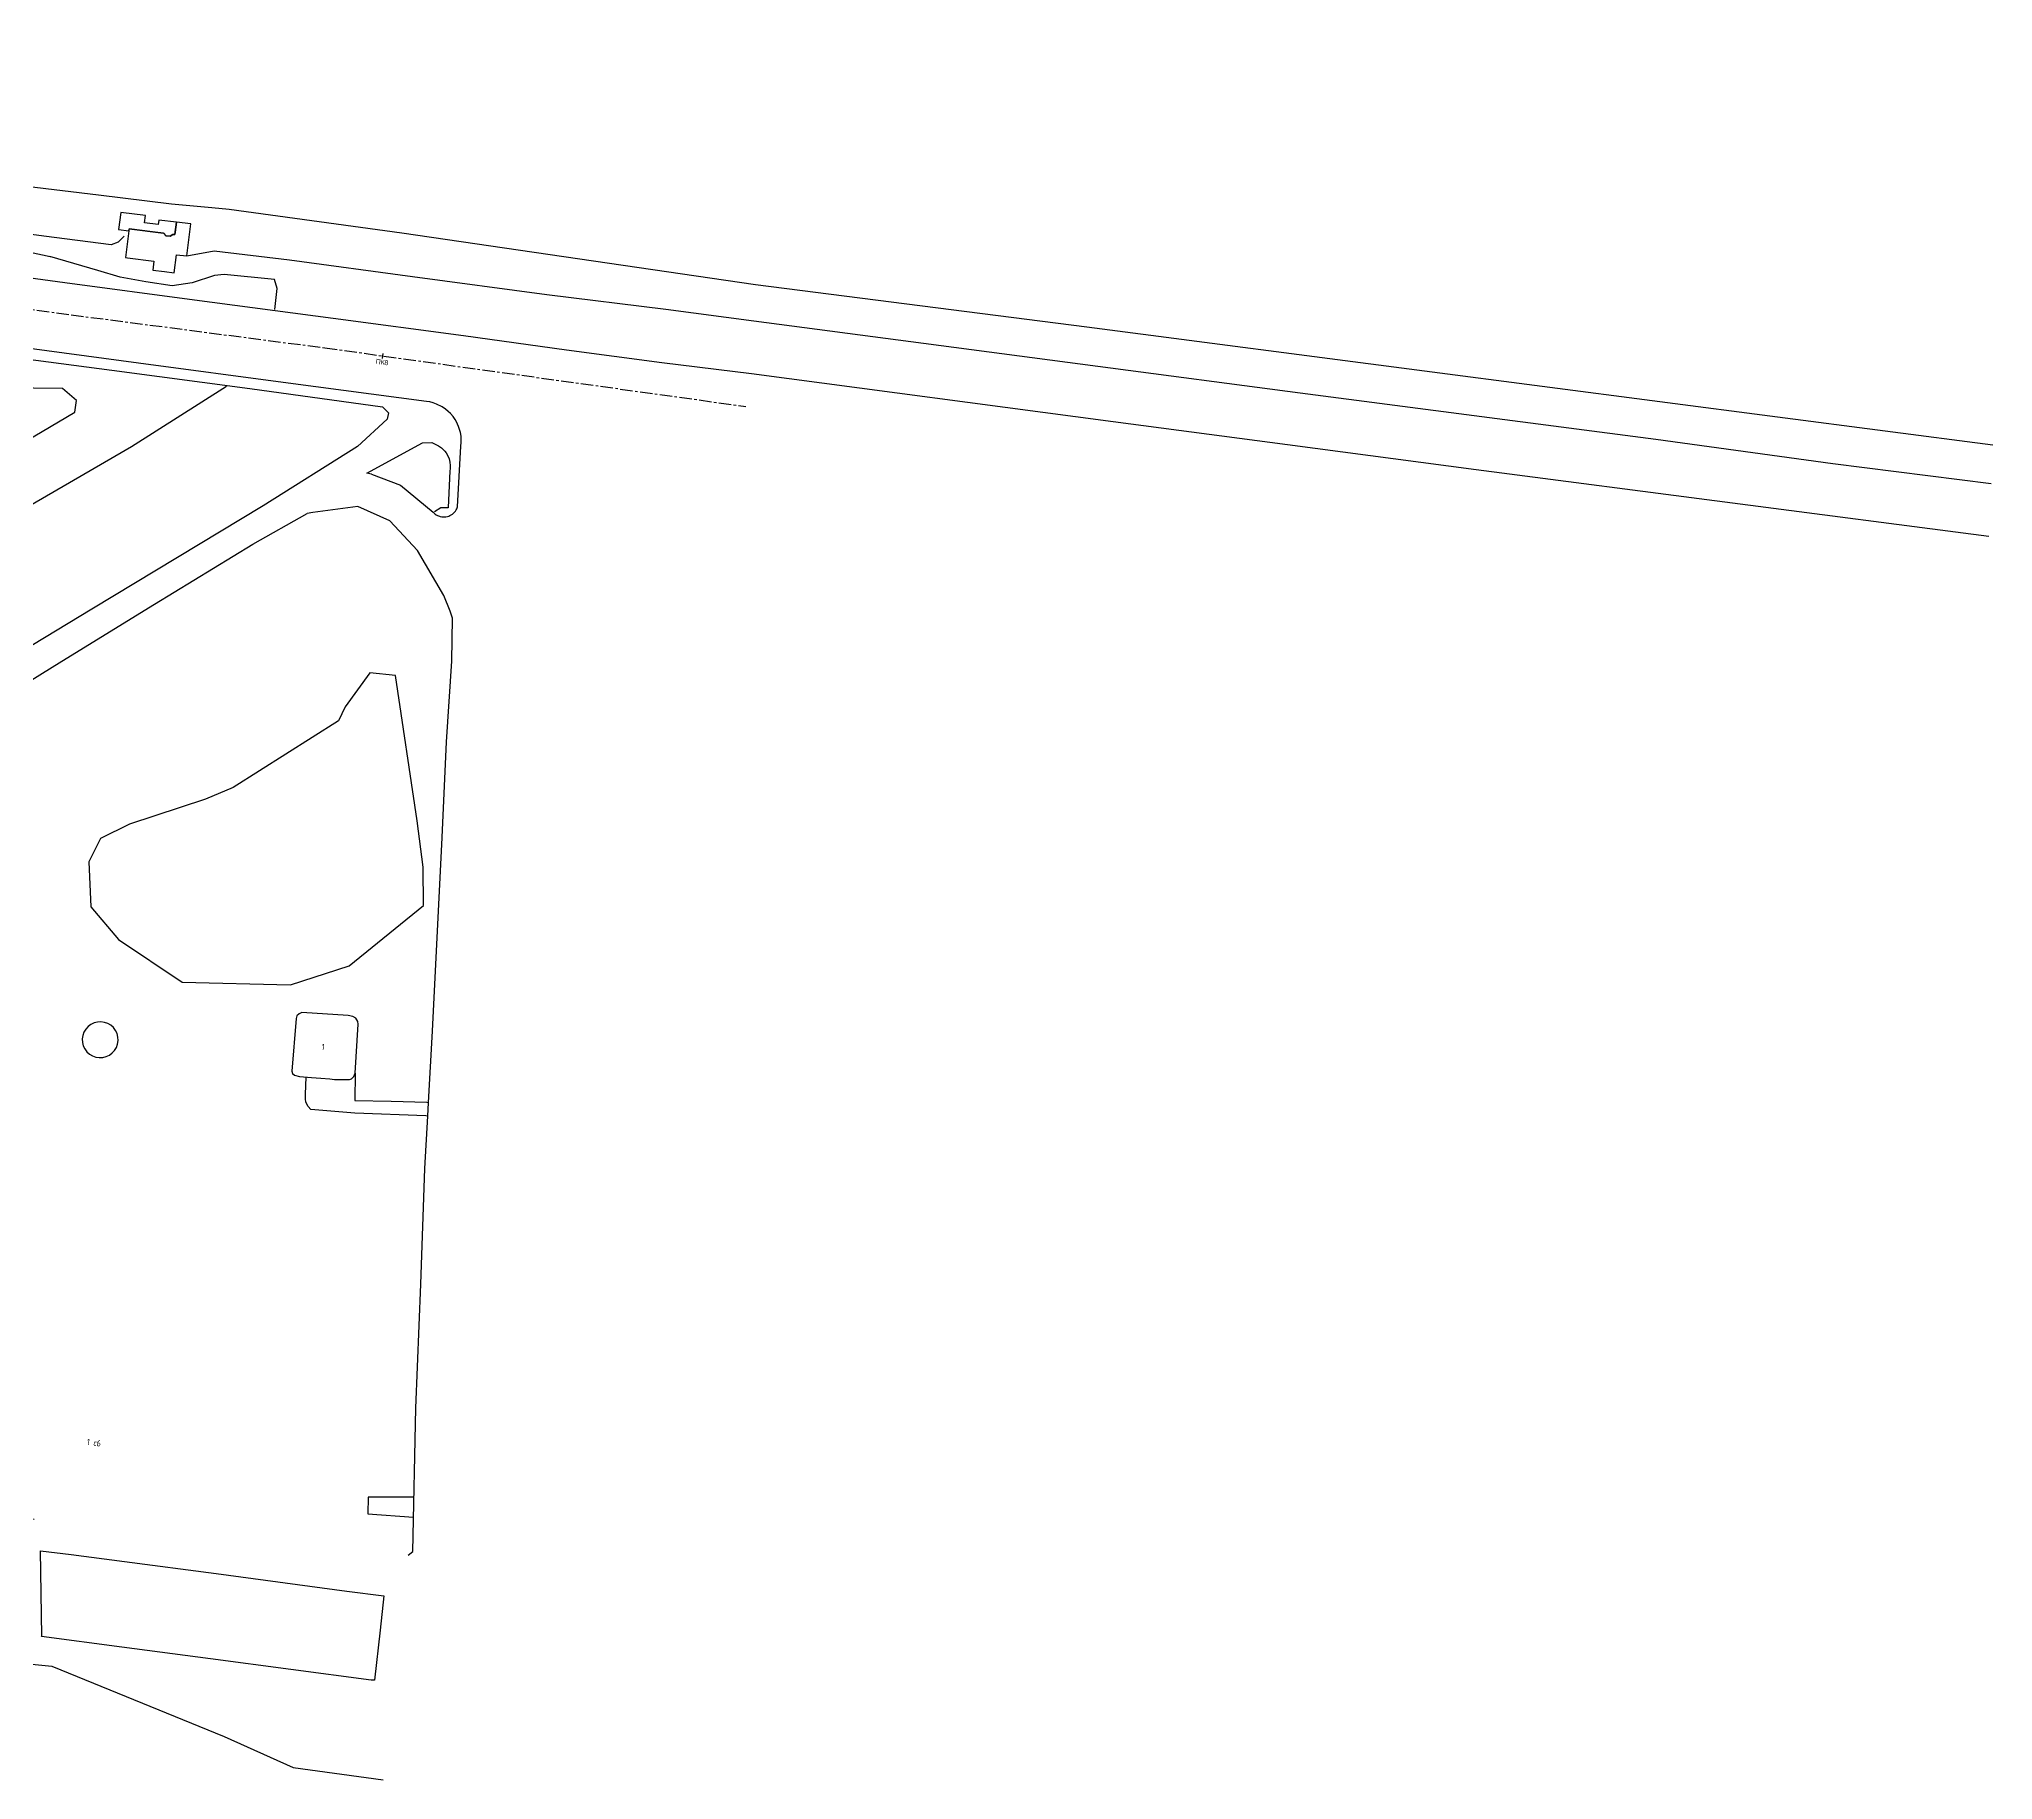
# Model space of a CAD drawing. Header units: metres. Extents: x 344448 to 345503, y 6651479 to 6652258.
# Drawn here: x 345109.9 to 345502.7, y 6651655.8 to 6652005.9 of the extents above; entities that cross this region are included whole.
import ezdxf

# ---------------------------------------------------------------- set-up
doc = ezdxf.new("R2010")
doc.units = ezdxf.units.M
doc.linetypes.add('осеваяX2', pattern=[4, 2.5, -0.5, 0.5, -0.5])
for name, color, linetype in [('petr_building_addresses', 252, 'Continuous'), ('СЛОЙ_03_Здания_и_строения', 252, 'Continuous'), ('СЛОЙ_05_Элементы_зданий', 252, 'Continuous'), ('СЛОЙ_10_Границы_покрытий_', 252, 'Continuous'), ('СЛОЙ_11_Гидрография', 252, 'Continuous'), ('СЛОЙ_14_Ограждения', 252, 'Continuous')]:
    doc.layers.add(name, color=color, linetype=linetype)
doc.layers.add('Трасса', color=1, linetype='осеваяX2', lineweight=30, plot=False)
doc.layers.add('Трасса.Метки', color=1, linetype='Continuous', lineweight=30, plot=False)
doc.styles.add('Ck_rus', font='isocpeur.ttf', dxfattribs={"width": 0.8, "height": 2.5})

msp = doc.modelspace()

# ---------------------------------------------------------------- linework, layer by layer
at = {"layer": 'СЛОЙ_03_Здания_и_строения', "linetype": 'Continuous'}
for points in [[(345135.16, 6651959.11), (345137.08, 6651958.88), (345137.53, 6651962.51), (345139.63, 6651962.25), (345140.42, 6651968.7), (345137.53, 6651969.06), (345137.47, 6651968.54), (345137.22, 6651966.55), (345136.83, 6651966.6), (345136.29, 6651966.22), (345135.41, 6651966.33), (345135.38, 6651966.36), (345134.97, 6651966.83), (345132.72, 6651967.11), (345128.05, 6651967.69), (345128, 6651967.31), (345127.33, 6651961.92), (345127.73, 6651961.87), (345132.99, 6651961.21), (345132.77, 6651959.41), (345135.16, 6651959.11)], [(345122.36, 6651808.22), (345121.65, 6651808.18), (345120.97, 6651808.01), (345120.34, 6651807.71), (345119.77, 6651807.28), (345119.3, 6651806.76), (345118.94, 6651806.15), (345118.71, 6651805.49), (345118.61, 6651804.79), (345118.64, 6651804.09), (345118.82, 6651803.41), (345119.12, 6651802.77), (345119.54, 6651802.21), (345120.06, 6651801.74), (345120.67, 6651801.38), (345121.33, 6651801.14), (345122.03, 6651801.04), (345122.74, 6651801.07), (345123.43, 6651801.24), (345124.07, 6651801.55), (345124.63, 6651801.97), (345125.11, 6651802.49), (345125.47, 6651803.1), (345125.71, 6651803.77), (345125.81, 6651804.47), (345125.77, 6651805.17), (345125.6, 6651805.86), (345125.29, 6651806.5), (345124.87, 6651807.06), (345124.34, 6651807.53), (345123.73, 6651807.89), (345123.06, 6651808.12), (345122.36, 6651808.22)], [(345162.74, 6651810.11), (345162.22, 6651809.85), (345161.77, 6651809.46), (345161.59, 6651808.93), (345160.74, 6651798.28), (345160.88, 6651797.86), (345161.29, 6651797.48), (345162.25, 6651797.21), (345164.72, 6651797.02), (345166.54, 6651796.88), (345168.37, 6651796.74), (345169.35, 6651796.66), (345170.05, 6651796.61), (345172.35, 6651796.6), (345172.74, 6651796.78), (345173.21, 6651797.26), (345173.48, 6651797.89), (345174.11, 6651807.73), (345174, 6651808.3), (345173.6, 6651808.95), (345173, 6651809.32), (345172.04, 6651809.48), (345162.74, 6651810.11)]]:
    msp.add_lwpolyline(points, dxfattribs=at)
at = {"layer": 'СЛОЙ_05_Элементы_зданий', "linetype": 'Continuous'}
msp.add_lwpolyline([(345137.53, 6651969.06), (345134, 6651969.48), (345133.87, 6651968.61), (345131.09, 6651968.92), (345131.29, 6651970.4), (345126.37, 6651971), (345125.86, 6651967.55), (345128, 6651967.31), (345128.05, 6651967.69), (345134.97, 6651966.83), (345135.41, 6651966.33), (345136.29, 6651966.22), (345136.83, 6651966.6), (345137.22, 6651966.55), (345137.53, 6651969.06)], dxfattribs=at)
at = {"layer": 'СЛОЙ_10_Границы_покрытий_', "linetype": 'Continuous'}
msp.add_line((345188.06, 6651789.28), (345188.22, 6651792.03), dxfattribs=at)
for points in [[(344778.54, 6651999.78), (344779.47, 6652002.24), (344780.3, 6652003.65), (344781.54, 6652005.03), (344782.71, 6652005.55), (344783.85, 6652005.84), (344785.02, 6652005.88), (344804.83, 6652003.34), (344821.49, 6652000.92), (344854.31, 6651996.61), (344897.12, 6651991.11), (344955, 6651983.44), (345004.68, 6651977.01), (345028.15, 6651974.04), (345054.82, 6651970.58), (345080.98, 6651967.14), (345103.18, 6651964.08), (345112.18, 6651962.14)], [(345127.04, 6651966.22), (345125.81, 6651965.04), (345124.44, 6651964.51), (345110.86, 6651966.22), (345096.36, 6651968.2), (345077.02, 6651970.75), (345053.4, 6651973.71), (345033.21, 6651976.45), (345015.75, 6651978.7), (345009.72, 6651979.35), (344958.71, 6651986.02), (344905.14, 6651993.04), (344860.71, 6651998.81), (344834.25, 6652002.2)], [(345501.91, 6651905.82), (345398.83, 6651919.26), (345360.92, 6651924.29), (345325.9, 6651928.91), (345253.17, 6651938.55), (345235.13, 6651940.78), (345215.93, 6651943.33), (345195.23, 6651946.21), (345169.02, 6651949.7), (345141.19, 6651953.37), (345115.13, 6651956.85), (345093.92, 6651959.71)], [(345139.63, 6651962.25), (345145.12, 6651963.31), (345160.28, 6651961.47), (345184.98, 6651958.1), (345212.01, 6651954.51), (345235.96, 6651951.53), (345253.65, 6651949.18), (345287.71, 6651944.73), (345322.82, 6651940.06), (345363.44, 6651934.75), (345434.96, 6651925.39), (345470.57, 6651920.53), (345502.4, 6651916.49)], [(345176.73, 6651918.35), (345176.73, 6651918.34), (345182.57, 6651916.13), (345189.14, 6651910.7), (345189.33, 6651910.52), (345189.58, 6651910.32), (345189.79, 6651910.17), (345190.03, 6651910.05), (345190.4, 6651909.9), (345190.59, 6651909.85), (345190.87, 6651909.79), (345191.15, 6651909.77), (345191.44, 6651909.77), (345191.73, 6651909.8), (345192.02, 6651909.85), (345192.28, 6651909.94), (345192.54, 6651910.04), (345192.8, 6651910.18), (345193.04, 6651910.34), (345193.26, 6651910.52), (345193.39, 6651910.64), (345193.64, 6651910.94), (345193.81, 6651911.19), (345193.94, 6651911.43), (345194.08, 6651911.79), (345194.74, 6651924.01), (345194.8, 6651924.71), (345194.81, 6651925.38), (345194.76, 6651926.03), (345194.64, 6651926.78), (345194.28, 6651927.98), (345193.86, 6651928.89), (345193.56, 6651929.39), (345193.17, 6651929.94), (345192.66, 6651930.55), (345192.2, 6651931), (345191.66, 6651931.45), (345190.98, 6651931.91), (345189.85, 6651932.48), (345189.15, 6651932.73), (345188.49, 6651932.9), (345187.79, 6651933.01), (345160.01, 6651936.68), (345129.9, 6651940.68), (345104.48, 6651944.11)], [(345104.44, 6651943.86), (345104.2, 6651941.98), (345124.54, 6651939.3), (345152.28, 6651935.62), (345179, 6651931.93), (345180.16, 6651930.72), (345179.94, 6651929.4), (345173.94, 6651923.93), (345154.96, 6651912.01), (345120.53, 6651891.19), (345106.27, 6651882.57), (345088.42, 6651871.49), (345071.32, 6651860.96), (345058.33, 6651853.23), (345049.73, 6651846.39)], [(345067.2, 6651899.39), (345066.47, 6651900.99), (345079.52, 6651908.74), (345099.18, 6651920.28), (345117.14, 6651930.87), (345117.42, 6651933.21), (345114.63, 6651935.6), (345108.8, 6651935.66), (345102.68, 6651936.5), (345100.98, 6651936.68)], [(345071.42, 6651890.85), (345128.48, 6651923.95), (345147.62, 6651936.1)], [(345176.73, 6651918.35), (345175.84, 6651918.6), (345187, 6651924.68), (345188.9, 6651924.72), (345190.25, 6651924.06), (345190.84, 6651923.65), (345191.47, 6651923.01), (345191.75, 6651922.66), (345192.1, 6651922.07), (345192.36, 6651921.43), (345192.52, 6651920.8), (345192.6, 6651920.13), (345192.57, 6651919.43), (345192.51, 6651919.06), (345192.19, 6651911.62), (345190.69, 6651911.59), (345189.4, 6651910.8)], [(345096.71, 6651869.75), (345114.48, 6651880.77), (345133.13, 6651892.22), (345152.88, 6651904.27), (345163.85, 6651910.47)], [(345192.6, 6651890.83), (345191.28, 6651894), (345186.02, 6651902.99), (345180.44, 6651909.02), (345174.03, 6651911.84), (345164.95, 6651910.68), (345163.85, 6651910.47)], [(345173.48, 6651797.89), (345173.42, 6651792.43), (345180.69, 6651792.29), (345187.87, 6651792.05), (345188.22, 6651792.03), (345189.05, 6651806.35), (345190.98, 6651845.31), (345191.83, 6651864.55), (345192.9, 6651880.76), (345193.05, 6651889.42), (345192.6, 6651890.83)], [(345128.12, 6651847.98), (345122.25, 6651845.1), (345119.91, 6651840.44), (345120.34, 6651831.35), (345125.88, 6651824.79), (345138.7, 6651816.2), (345160.5, 6651815.69), (345172.27, 6651819.52), (345187.24, 6651831.61), (345187.16, 6651839.35), (345185.94, 6651848.63), (345181.57, 6651877.86), (345176.4, 6651878.45), (345171.49, 6651871.55), (345170.14, 6651868.77), (345148.95, 6651855.34), (345143.36, 6651852.98), (345128.12, 6651847.98)], [(345184.13, 6651700.98), (345185.08, 6651701.68), (345185.66, 6651730.51), (345186.7, 6651755.5), (345187.45, 6651778.75), (345188.06, 6651789.28), (345187.7, 6651789.3), (345173.38, 6651789.89), (345164.58, 6651790.58), (345164, 6651791.2), (345163.58, 6651792.08), (345163.47, 6651792.73), (345163.47, 6651793.68), (345163.64, 6651797.11)], [(345185.3, 6651712.6), (345176.1, 6651712.63), (345176.01, 6651709.31), (345185.22, 6651708.64)], [(345110.45, 6651684.76), (345110.18, 6651701.83), (345116.4, 6651701.08)], [(345116.4, 6651701.08), (345127.07, 6651699.69), (345145.53, 6651697.27), (345171.82, 6651693.74), (345179.22, 6651692.76), (345178.53, 6651685.88), (345177.38, 6651675.82), (345176.7, 6651675.85), (345144.37, 6651680.1), (345126.53, 6651682.47), (345110.44, 6651684.62), (345110.45, 6651684.76)]]:
    msp.add_lwpolyline(points, dxfattribs=at)
at = {"layer": 'СЛОЙ_11_Гидрография', "linetype": 'Continuous'}
msp.add_lwpolyline([(345094.53, 6651977.85), (345121.84, 6651974.53), (345136.56, 6651972.71), (345144.64, 6651971.97), (345148.12, 6651971.68), (345182.83, 6651966.94), (345253.98, 6651956.51), (345320.59, 6651947.97), (345388.44, 6651939.12), (345459.45, 6651929.89), (345502.75, 6651924.27)], dxfattribs=at)
at = {"layer": 'СЛОЙ_14_Ограждения', "linetype": 'Continuous'}
for points in [[(345157.32, 6651951.49), (345157.76, 6651955.74), (345157.24, 6651957.51), (345147.14, 6651958.54), (345145.17, 6651958.32), (345140.72, 6651956.83), (345136.66, 6651956.28), (345131.4, 6651957.02), (345126.23, 6651957.97), (345121.75, 6651959.35), (345112.11, 6651962.16)], [(345108.95, 6651708.12), (345097.15, 6651708.5), (345095.65, 6651687.36), (345095.81, 6651680.32), (345112.51, 6651678.63), (345147.14, 6651664.5), (345161, 6651658.24), (345179.1, 6651655.77)]]:
    msp.add_lwpolyline(points, dxfattribs=at)
at = {"layer": 'Трасса'}
for p, q in [((344982.58, 6651968.07), (345116.35, 6651950.43)), ((345116.35, 6651950.43), (345167.36, 6651943.78)), ((345167.36, 6651943.78), (345252.04, 6651931.98))]:
    msp.add_line(p, q, dxfattribs=at)
at = {"layer": 'Трасса.Метки'}
msp.add_line((345179.06, 6651942.65), (345178.93, 6651941.66), dxfattribs=at)

# ---------------------------------------------------------------- texts
at = {"layer": 'petr_building_addresses', "linetype": 'Continuous', "char_height": 1.25, "attachment_point": 7, "style": 'Ck_rus'}
for s, insert, rotation in [('1', (345166.65, 6651802.61), 352.0693), ('1 с6', (345119.46, 6651723.16), 352.5636)]:
    msp.add_mtext(s, dxfattribs=dict(at, insert=insert, rotation=rotation))
at = {"layer": 'Трасса.Метки', "linetype": 'Continuous', "char_height": 1, "attachment_point": 1, "rotation": 352.0693, "style": 'Ck_rus'}
for s, insert, width in [('\\fArial|b0|i0|c1|p34;\\W1.0000000000;\\T1.0000000000;\\o\\l\\kПК', (345177.69, 6651941.59), 1.816), ('\\fArial|b0|i0|c1|p34;\\W1.0000000000;\\T1.0000000000;\\o\\l\\k8', (345179.44, 6651941.35), 0.776)]:
    msp.add_mtext(s, dxfattribs=dict(at, insert=insert, width=width))

doc.saveas('drawing.dxf')
